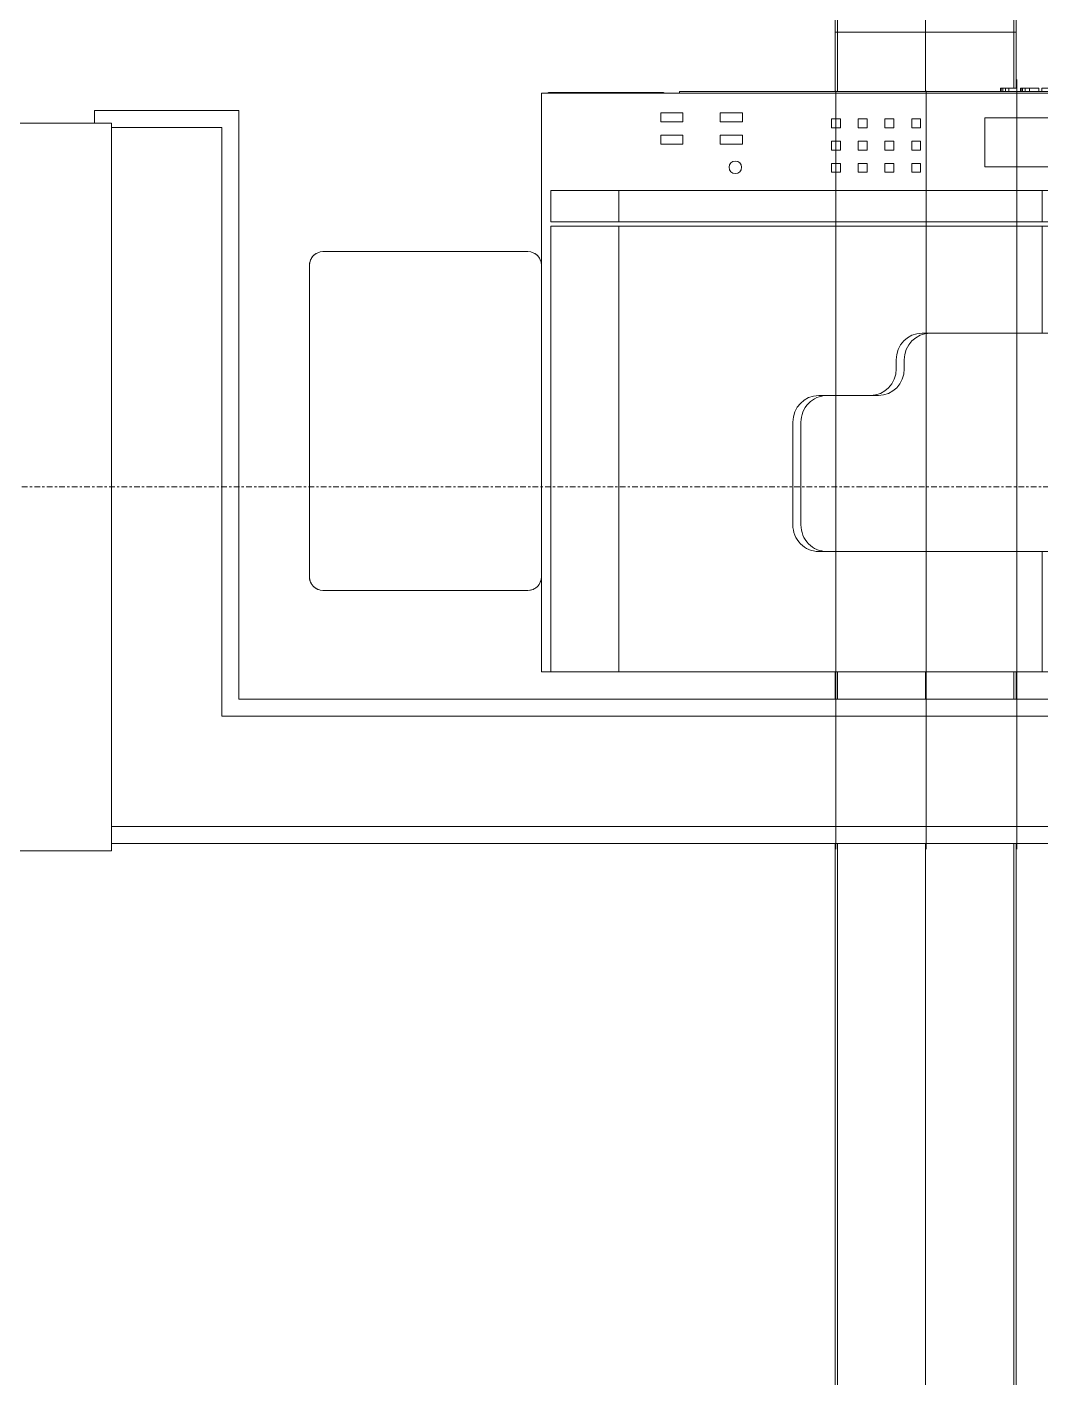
# Model space of a CAD drawing. Header units: inches. Extents: x -956 to 1409, y -1111 to 895.
# Drawn here: x -73.7 to -29, y 483.2 to 542.8 of the extents above; entities that cross this region are included whole.
import ezdxf

# ---------------------------------------------------------------- set-up
doc = ezdxf.new("R2010")
doc.units = ezdxf.units.IN
doc.header["$MEASUREMENT"] = 0
doc.linetypes.add('Grid Line 1_4_', pattern=[0.4374999999999999, 0.2499999999999999, -0.06249999999999999, 0.06249999999999999, -0.06249999999999999])
for name, color, linetype, lineweight in [('A-DETL-THIN', 151, 'Continuous', 13), ('A-GENM', 13, 'Continuous', 9), ('A-WALL', 113, 'Continuous', 13), ('E-CABL-TRAY', 211, 'Continuous', 9), ('E-CABL-TRAY-CNTR', 211, 'Continuous', 9), ('I-WALL', 2, 'Continuous', 13), ('Q-SPCQ', 91, 'Continuous', 13), ('S-COLS', 52, 'Continuous', 13), ('S-GRID', 1, 'Continuous', 9)]:
    doc.layers.add(name, color=color, linetype=linetype, lineweight=lineweight)

# ---------------------------------------------------------------- blocks, each defined once
blk = doc.blocks.new('Decorative-Column - 8th - Standard-V3-8TH FLOOR TELECOM UNDERFLOOR ROUTING PLAN')
at = {"layer": 'A-GENM'}
h = blk.add_hatch(dxfattribs=at)
h.set_pattern_fill('FP_12', color=53, style=0, pattern_type=2)
h.set_pattern_definition([(135, (90.32, -522.006), (-4.242640687119286, -4.242640687119285), [])])
h.paths.add_polyline_path([(-9.500000000077476, -9.999999999999089), (10.5, -9.999999999999089), (10.5, 11.00000000000091), (-10.5, 11.00000000000091), (-10.5, -9.999999999999089)], flags=0)
at = {"layer": 'A-GENM', "color": 53}
for p, q in [((-16.06640652879247, 16.56640652863589), (-16.06640652879247, 20.8164065286334)), ((16.06640652863584, 20.8164065286334), (-16.06640652879248, 20.8164065286334)), ((16.06640652863583, 16.56640652879242), (16.06640652863583, 20.8164065286334)), ((-20.31640652863341, 16.5664065286359), (-20.3164065286334, -15.56640652879242)), ((-16.06640652879247, 16.56640652863589), (-20.3164065286334, 16.56640652863589)), ((16.06640652863583, 16.56640652879242), (20.31640652863339, 16.56640652879242)), ((20.3164065286334, -15.5664065286359), (20.31640652863339, 16.56640652879242)), ((-10.50000000023773, 15.25000000007866), (-10.50000000023773, 10.99999999999939)), ((-10.50000000023773, 15.25000000007866), (10.50000000008109, 15.25000000007865)), ((10.49999999999938, 11.00000000023767), (10.49999999999938, 15.25000000007865)), ((-9.500000000077758, 14.25000000007859), (9.500000000077737, 14.25000000007859)), ((-9.500000000077756, 11.00000000000077), (-9.500000000077756, 14.25000000007859)), ((9.500000000077739, 14.25000000007859), (9.500000000077739, 11.00000000000001)), ((-8.835786437785197, 10.99999999999494), (-8.835786437785197, 13.58578643778307)), ((-8.835786437785197, 13.58578643778307), (8.835786437784197, 13.58578643778307)), ((8.835786437784195, 13.58578643778306), (8.835786437784195, 10.99999999999775)), ((-14.75000000007866, -10.00000000023767), (-14.75000000007866, 11.00000000008115)), ((-10.50000000023773, 10.99999999999939), (-14.75000000007866, 10.99999999999939)), ((-10.50000000000002, 10.99999999992226), (-10.50000000000002, 10.0000000000778)), ((-10.49999999992222, 11.00000000000077), (-9.500000000077756, 11.00000000000077)), ((10.4999999999222, 11.00000000000001), (9.500000000077739, 11.00000000000001)), ((10.50000000000075, 10.99999999992216), (10.50000000000075, 10.0000000000777)), ((14.75000000007864, 11.00000000023767), (10.49999999999938, 11.00000000023767)), ((14.75000000007864, 11.00000000023767), (14.75000000007864, -10.00000000008114)), ((-13.75000000007859, 10.0000000000778), (-10.50000000000002, 10.0000000000778)), ((-13.75000000007859, -9.0000000000777), (-13.75000000007859, 10.0000000000778)), ((10.50000000000075, 10.0000000000777), (13.75000000007858, 10.0000000000777)), ((13.75000000007858, 10.0000000000777), (13.75000000007858, -9.000000000077796)), ((-13.08578643778307, -8.335786437785137), (-13.08578643778307, 9.335786437784256)), ((-13.08578643778307, 9.335786437784256), (-10.49999999999775, 9.335786437784256)), ((10.49999999999493, 9.335786437785139), (13.08578643778306, 9.335786437785139)), ((13.08578643778305, 9.335786437785139), (13.08578643778305, -8.335786437784256)), ((-10.49999999999494, -8.335786437785137), (-13.08578643778307, -8.335786437785137)), ((13.08578643778305, -8.335786437784254), (10.49999999999774, -8.335786437784254)), ((-10.50000000000077, -9.000000000077698), (-13.75000000007859, -9.000000000077698)), ((-10.50000000000077, -9.999999999922156), (-10.50000000000077, -9.000000000077696)), ((10.5, -9.999999999922254), (10.5, -9.000000000077796)), ((13.75000000007858, -9.000000000077796), (10.5, -9.000000000077796)), ((-14.75000000007866, -10.00000000023767), (-10.49999999999939, -10.00000000023767)), ((-10.49999999999939, -10.00000000023767), (-10.49999999999939, -14.25000000007865)), ((-10.49999999992192, -10.00000000000001), (-9.500000000077463, -10.00000000000001)), ((-9.500000000077463, -13.25000000007858), (-9.500000000077463, -10.00000000000001)), ((-8.835786437784199, -12.58578643778306), (-8.835786437784199, -9.999999999997742)), ((8.835786437785194, -9.999999999994932), (8.835786437785194, -12.58578643778306)), ((10.49999999992249, -10.00000000000076), (9.50000000007803, -10.00000000000076)), ((9.500000000078032, -10.00000000000076), (9.500000000078032, -13.25000000007858)), ((10.50000000023803, -9.999999999999384), (14.75000000007864, -9.999999999999384)), ((10.50000000023803, -14.25000000007865), (10.50000000023803, -9.999999999999385)), ((8.835786437785194, -12.58578643778306), (-8.8357864377842, -12.58578643778306)), ((9.500000000078034, -13.25000000007858), (-9.500000000077463, -13.25000000007858)), ((10.50000000023803, -14.25000000007865), (-10.50000000008078, -14.25000000007865)), ((-16.06640652863553, -15.56640652879241), (-20.3164065286334, -15.56640652879241)), ((-16.06640652863553, -15.56640652879241), (-16.06640652863553, -19.8164065286334)), ((16.06640652879278, -15.56640652863589), (20.31640652863339, -15.56640652863589)), ((16.06640652879278, -15.56640652863589), (16.06640652879278, -19.8164065286334)), ((-16.06640652863554, -19.8164065286334), (16.06640652879278, -19.8164065286334))]:
    blk.add_line(p, q, dxfattribs=at)
at = {"layer": 'S-COLS', "color": 133, "lineweight": 20}
for p, q in [((9.500000000077687, 11), (-9.5000000000777, 11)), ((-10.5, 10.0000000000777), (-10.5, -9.000000000077693)), ((10.49999999999999, -9.000000000077854), (10.49999999999999, 10.00000000007769)), ((-9.50000000007754, -9.999999999999996), (9.500000000078007, -9.999999999999998))]:
    blk.add_line(p, q, dxfattribs=at)
blk = doc.blocks.new('Copier-Floor - Copier-Floor-V94-8TH FLOOR TELECOM UNDERFLOOR ROUTING PLAN')
at = {"layer": 'Q-SPCQ', "color": 53, "lineweight": 9}
for p, q in [((-18.89763779527551, 11.5748031496063), (-18.89763779527551, 8.307086614173219)), ((-14.17322834645663, 11.81102362204724), (-18.66141732283457, 11.81102362204724)), ((-14.17322834645667, -13.1496062992126), (-14.17322834645663, 11.81102362204724)), ((-12.99212598425208, 11.8110236220466), (-12.99212598425208, -7.874015748032092)), ((-12.99212598425196, 11.81102362204724), (-12.40157480314961, 11.81102362204724)), ((-12.4015748031496, 11.81102362204724), (-10.29566554408207, 11.81102362204724)), ((-10.29566554408207, 11.81102362204724), (-9.72523690650978, 11.81102362204724)), ((-9.72523690650978, 11.81102362204724), (-9.129238852079672, 11.81102362204724)), ((-9.129238852079673, 11.81102362204724), (9.571548549495127, 11.81102362204724)), ((-9.129238852079673, 6.496062992125876), (-9.129238852079673, 11.81102362204724)), ((9.571548549495116, 11.81102362204724), (10.2444757224714, 11.81102362204724)), ((9.571548549495116, -7.874015748031493), (9.571548549495116, 11.81102362204724)), ((10.2444757224714, 11.81102362204724), (10.77969685654816, 11.81102362204724)), ((10.77969685654817, 11.81102362204724), (11.97827741118941, 11.81102362204724)), ((11.97827741118941, 11.81102362204724), (12.56882859229178, 11.81102362204724)), ((12.56882859229171, -7.874015748032092), (12.56882859229171, 11.8110236220466)), ((12.99212598425197, 11.81102362204724), (12.56882859229167, 11.81102362204724)), ((12.99212598425197, 11.81102362204724), (12.99212598425197, -13.15567091984777)), ((-18.66141732283457, 8.070866141732274), (-16.18110236220464, 8.070866141732274)), ((-15.9448818897637, 7.834645669291332), (-15.94488188976368, -8.464566929133861)), ((22.63779527559047, 8.212421756756783), (13.58267716535427, 8.212421756756838)), ((-28.88750750367513, 6.707841907718954), (-28.88750750367513, 7.364686366469088)), ((-28.88750750367513, 7.364686366469088), (-28.80876734619481, 7.364686366469088)), ((-28.80876734619481, 7.364686366469088), (-28.80876734619481, 6.707841907718954)), ((-28.68089733002527, 7.361295233569852), (-25.89996002968221, 7.361295233569852)), ((-28.68089733002527, 7.282555076089538), (-28.68089733002527, 7.361295233569852)), ((-25.89996002968221, 7.282555076089538), (-28.68089733002527, 7.282555076089538)), ((-28.11148257876487, 7.282555076088783), (-28.33328016748242, 7.282555076088783)), ((-15.94488188976367, 7.282555076089538), (-28.11148257876462, 7.282555076089538)), ((-25.89996002968221, 7.282555076089538), (-25.89996002968221, 7.361295233569852)), ((23.22834645669283, -6.157656983400637), (23.22834645669283, 7.621870575654426)), ((-28.80876734619481, 6.707841907718954), (-28.88750750367513, 6.707841907718954)), ((-28.68089733002525, 2.722055538301124), (-28.68089733002525, 6.888854288687964)), ((-28.4590997413075, 6.888854288687964), (-28.4590997413075, 2.722055538301124)), ((0.3878988048480858, 6.496062992125916), (-9.68967379226229, 6.496062992125916)), ((-9.68967379226229, 6.496062992125916), (-9.68967379226229, -3.149606299212665)), ((0.744539221327784, 6.496062992125188), (0.3878988048479072, 6.496062992125188)), ((1.528756079992658, 0.7874015748030817), (1.528756079992658, 5.314960629921198)), ((1.885396496472503, 5.314960629921198), (1.885396496472503, 0.7874015748030817)), ((-19.99456392901105, 1.500592167678175), (-28.36357699947563, 2.329852901257128)), ((-28.14177941075788, 2.329852901257128), (-19.7727663402933, 1.500592167678175)), ((-19.67724359846143, -4.8692737692417), (-19.67724359846142, 1.108389530634182)), ((-19.45544600974367, 1.108389530634182), (-19.45544600974368, -4.8692737692417)), ((-1.893815745441061, -0.3937007874016428), (0.3878988048480951, -0.3937007874016428)), ((0.3878988048480778, -0.3937007874021674), (0.7445392213279546, -0.3937007874021674)), ((-3.034673020585624, -1.968503937007942), (-3.034673020585624, -1.574803149606367)), ((-2.67803260410578, -1.574803149606367), (-2.67803260410578, -1.968503937007942)), ((-9.68967379226229, -3.149606299212666), (-4.175530295730187, -3.149606299212666)), ((-9.129238852079673, -7.874015748031493), (-9.129238852079673, -3.14960629921261)), ((-4.175530295730311, -3.149606299213246), (-3.818889879250434, -3.149606299213246)), ((-28.36961605528844, -6.258485392514305), (-19.98852487319824, -5.260817822536295)), ((-19.7667272844805, -5.260817822536295), (-28.14781846657069, -6.258485392514305)), ((-19.80161043024955, -5.260817822536346), (-19.73805493680479, -5.253320737661991)), ((-28.68089733002525, -7.363114215249039), (-28.68089733002525, -6.6500294458089)), ((-28.4590997413075, -6.6500294458089), (-28.4590997413075, -7.363114215249039)), ((13.58267716535425, -6.748208164503001), (22.63779527559047, -6.748208164503003)), ((-28.88750750367513, -7.819476695602049), (-28.88750750367513, -7.162632236851914)), ((-28.80876734619481, -7.162632236851914), (-28.88750750367513, -7.162632236851914)), ((-28.80876734619481, -7.162632236851914), (-28.80876734619481, -7.819476695602049)), ((-28.88750750367513, -7.819476695602049), (-28.80876734619481, -7.819476695602049)), ((-28.68089733002527, -7.75681500265061), (-25.89996002968221, -7.75681500265061)), ((-28.68089733002527, -7.75681500265061), (-28.68089733002527, -7.835555160130924)), ((-25.89996002968221, -7.835555160130924), (-28.68089733002527, -7.835555160130924)), ((-28.33328016748242, -7.756815002651364), (-28.11148257876487, -7.756815002651364)), ((-28.11148257876462, -7.756815002650613), (-15.94488188976369, -7.756815002650613)), ((-25.89996002968221, -7.75681500265061), (-25.89996002968221, -7.835555160130924)), ((-16.16667947848143, -7.815870120760843), (-25.89996002968213, -7.815870120760843)), ((-16.16667947848143, -7.815870120760843), (-16.16667947848143, -7.756815002650607)), ((-12.4015748031496, -7.874015748031493), (-12.99212598425196, -7.874015748031493)), ((-12.99212598425198, -8.070866141732232), (-12.99212598425198, -7.874015748031511)), ((-12.99212598425208, -8.070866141732834), (-12.99212598425208, -9.448818897638374)), ((-12.99212598425198, -8.07086614173228), (-12.40157480314962, -8.07086614173228)), ((-10.29566554408207, -7.874015748031493), (-12.4015748031496, -7.874015748031493)), ((-12.40157480314962, -8.07086614173228), (-10.29566554408208, -8.07086614173228)), ((-9.725236906509778, -7.874015748031493), (-10.29566554408207, -7.874015748031493)), ((-10.29566554408208, -8.07086614173228), (-9.725236906509794, -8.07086614173228)), ((-9.129238852079672, -7.874015748031493), (-9.72523690650978, -7.874015748031493)), ((-9.725236906509796, -8.07086614173228), (-9.129238852079684, -8.07086614173228)), ((9.571548549495127, -7.874015748031493), (-9.129238852079673, -7.874015748031493)), ((-9.129238852079684, -8.07086614173228), (9.571548549495105, -8.07086614173228)), ((-9.129238852079684, -8.07086614173228), (-9.129238852079684, -9.448818897637791)), ((10.2444757224714, -7.874015748031493), (9.571548549495116, -7.874015748031493)), ((9.571548549495107, -8.07086614173228), (10.2444757224714, -8.07086614173228)), ((9.571548549495107, -8.07086614173228), (9.571548549495107, -9.448818897637791)), ((10.77969685654816, -7.874015748031493), (10.2444757224714, -7.874015748031493)), ((10.2444757224714, -8.07086614173228), (10.77969685654816, -8.07086614173228)), ((11.97827741118941, -7.874015748031493), (10.77969685654817, -7.874015748031493)), ((10.77969685654816, -8.07086614173228), (12.56882859229179, -8.07086614173228)), ((12.56882859229178, -7.874015748031493), (11.97827741118941, -7.874015748031493)), ((12.56882859229179, -8.07086614173228), (12.56882859229179, -9.448818897637791)), ((-18.89763779527549, -8.700787401574809), (-18.89763779527548, -11.96850393700788)), ((-15.94488188976368, -8.464566929133861), (-18.66141732283455, -8.464566929133866)), ((-12.40157480314962, -9.448818897637791), (-12.99212598425198, -9.448818897637791)), ((-12.99212598425198, -13.15567091984777), (-12.99212598425198, -9.448818897637755)), ((-10.29566554408208, -9.448818897637791), (-12.40157480314962, -9.448818897637791)), ((-9.725236906509794, -9.448818897637791), (-10.29566554408208, -9.448818897637791)), ((-9.129238852079684, -9.448818897637791), (-9.725236906509796, -9.448818897637791)), ((9.571548549495107, -9.448818897637791), (-9.129238852079682, -9.448818897637791)), ((10.2444757224714, -9.448818897637791), (9.571548549495107, -9.448818897637791)), ((10.77969685654816, -9.448818897637791), (10.2444757224714, -9.448818897637791)), ((12.56882859229179, -9.448818897637791), (10.77969685654816, -9.448818897637791)), ((-6.596108403206383, -10.49482774029321), (-10.72996667092292, -10.49482774029321)), ((-10.72996667092292, -10.49482774029321), (-10.72996667092292, -12.66018207100187)), ((-6.596108403206383, -12.66018207100187), (-6.596108403206383, -10.49482774029321)), ((-3.362263545267369, -10.25287756168107), (-3.755964332668944, -10.25287756168107)), ((-3.755964332668944, -10.25287756168107), (-3.755964332668944, -10.64657834908265)), ((-3.755964332668944, -10.64657834908265), (-3.362263545267369, -10.64657834908265)), ((-3.362263545267369, -10.64657834908265), (-3.362263545267369, -10.25287756168107)), ((-2.181161183062645, -10.25287756168107), (-2.574861970464219, -10.25287756168107)), ((-2.574861970464219, -10.25287756168107), (-2.574861970464219, -10.64657834908265)), ((-2.574861970464219, -10.64657834908265), (-2.181161183062645, -10.64657834908265)), ((-2.181161183062645, -10.64657834908265), (-2.181161183062645, -10.25287756168107)), ((-1.000058820857921, -10.25287756168108), (-1.393759608259496, -10.25287756168108)), ((-1.393759608259496, -10.25287756168108), (-1.393759608259496, -10.64657834908265)), ((-1.393759608259496, -10.64657834908265), (-1.000058820857921, -10.64657834908265)), ((-1.000058820857921, -10.64657834908265), (-1.000058820857921, -10.25287756168108)), ((0.1810435413468028, -10.25287756168108), (-0.2126572460547717, -10.25287756168108)), ((-0.2126572460547717, -10.25287756168108), (-0.2126572460547717, -10.64657834908266)), ((-0.2126572460547717, -10.64657834908266), (0.1810435413468028, -10.64657834908266)), ((0.1810435413468028, -10.64657834908266), (0.1810435413468028, -10.25287756168108)), ((-3.362263545267371, -11.23712953018501), (-3.755964332668945, -11.23712953018501)), ((-3.755964332668945, -11.23712953018501), (-3.755964332668945, -11.63083031758658)), ((-3.362263545267371, -11.63083031758658), (-3.362263545267371, -11.23712953018501)), ((-2.181161183062647, -11.23712953018501), (-2.574861970464221, -11.23712953018501)), ((-2.574861970464221, -11.23712953018501), (-2.574861970464221, -11.63083031758659)), ((-2.181161183062647, -11.63083031758659), (-2.181161183062647, -11.23712953018501)), ((-1.000058820857923, -11.23712953018502), (-1.393759608259498, -11.23712953018502)), ((-1.393759608259498, -11.23712953018502), (-1.393759608259498, -11.63083031758659)), ((-1.000058820857923, -11.63083031758659), (-1.000058820857923, -11.23712953018502)), ((0.1810435413468008, -11.23712953018502), (-0.2126572460547737, -11.23712953018502)), ((-0.2126572460547737, -11.23712953018502), (-0.2126572460547737, -11.63083031758659)), ((0.1810435413468008, -11.63083031758659), (0.1810435413468008, -11.23712953018502)), ((-3.755964332668945, -11.63083031758658), (-3.362263545267371, -11.63083031758658)), ((-2.574861970464221, -11.63083031758659), (-2.181161183062647, -11.63083031758659)), ((-1.393759608259498, -11.63083031758659), (-1.000058820857923, -11.63083031758659)), ((-0.2126572460547737, -11.63083031758659), (0.1810435413468008, -11.63083031758659)), ((5.098346727978333, -11.50130321461236), (4.114094759474397, -11.50130321461236)), ((4.114094759474397, -11.50130321461236), (4.114094759474397, -11.89500400201394)), ((4.114094759474397, -11.89500400201394), (5.098346727978333, -11.89500400201394)), ((5.098346727978333, -11.89500400201394), (5.098346727978333, -11.50130321461236)), ((7.723271346798727, -11.50130321461237), (6.73901937829479, -11.50130321461237)), ((6.73901937829479, -11.50130321461237), (6.73901937829479, -11.89500400201394)), ((6.73901937829479, -11.89500400201394), (7.723271346798727, -11.89500400201394)), ((7.723271346798727, -11.89500400201394), (7.723271346798727, -11.50130321461237)), ((-18.66141732283453, -12.20472440944882), (-17.9527559055117, -12.20472440944882)), ((-17.71653543307076, -12.44094488188977), (-17.71653543307076, -13.1496062992126)), ((-3.362263545267373, -12.22138149868895), (-3.755964332668948, -12.22138149868895)), ((-3.755964332668948, -12.22138149868895), (-3.755964332668948, -12.61508228609052)), ((-3.362263545267373, -12.61508228609052), (-3.362263545267373, -12.22138149868895)), ((-2.181161183062649, -12.22138149868895), (-2.574861970464224, -12.22138149868895)), ((-2.574861970464224, -12.22138149868895), (-2.574861970464224, -12.61508228609053)), ((-2.181161183062649, -12.61508228609053), (-2.181161183062649, -12.22138149868895)), ((-1.000058820857926, -12.22138149868896), (-1.3937596082595, -12.22138149868896)), ((-1.3937596082595, -12.22138149868896), (-1.3937596082595, -12.61508228609053)), ((-1.000058820857926, -12.61508228609053), (-1.000058820857926, -12.22138149868896)), ((0.1810435413467981, -12.22138149868896), (-0.2126572460547764, -12.22138149868896)), ((-0.2126572460547764, -12.22138149868896), (-0.2126572460547764, -12.61508228609053)), ((0.1810435413467981, -12.61508228609053), (0.1810435413467981, -12.22138149868896)), ((5.098346727978331, -12.4855551831163), (4.114094759474394, -12.4855551831163)), ((4.114094759474394, -12.4855551831163), (4.114094759474394, -12.87925597051787)), ((5.098346727978331, -12.87925597051787), (5.098346727978331, -12.4855551831163)), ((7.723271346798726, -12.48555518311631), (6.739019378294789, -12.48555518311631)), ((6.739019378294789, -12.48555518311631), (6.739019378294789, -12.87925597051788)), ((7.723271346798726, -12.87925597051788), (7.723271346798726, -12.48555518311631)), ((-10.72996667092292, -12.66018207100187), (-6.596108403206383, -12.66018207100187)), ((-3.755964332668948, -12.61508228609052), (-3.362263545267373, -12.61508228609052)), ((-2.574861970464224, -12.61508228609053), (-2.181161183062649, -12.61508228609053)), ((-1.3937596082595, -12.61508228609053), (-1.000058820857926, -12.61508228609053)), ((-0.2126572460547764, -12.61508228609053), (0.1810435413467981, -12.61508228609053)), ((4.114094759474394, -12.87925597051787), (5.098346727978331, -12.87925597051787)), ((6.739019378294789, -12.87925597051788), (7.723271346798726, -12.87925597051788)), ((-17.48031496062982, -13.38582677165354), (-14.40944881889761, -13.38582677165354)), ((-12.99212598425199, -13.74622210095013), (-12.99212598425198, -13.15567091984777)), ((12.99212598425197, -13.15567091984777), (12.99212598425196, -13.74622210095013)), ((-12.99212598425225, -13.74622210095077), (12.99212598425174, -13.74622210095077)), ((-12.99212598425197, -13.82405169633994), (-12.99212598425197, -13.7466137814999)), ((-12.99212598425225, -13.82405169634057), (6.889763779527356, -13.82405169634057)), ((-11.77989511885471, -13.9763779527559), (-11.77989511885471, -13.82282479242655)), ((-11.74961044290074, -13.82279414117972), (-11.74961044290074, -13.9763779527559)), ((-11.7076141149177, -13.9763779527559), (-11.74961044290074, -13.9763779527559)), ((-11.7076141149177, -13.82275163652095), (-11.7076141149177, -13.9763779527559)), ((-11.58493751740105, -13.9763779527559), (-11.7076141149177, -13.9763779527559)), ((-11.58493751740105, -13.82262747502518), (-11.58493751740105, -13.9763779527559)), ((-11.40535885295526, -13.9763779527559), (-11.58493751740105, -13.9763779527559)), ((-11.40535885295526, -13.82244572271013), (-11.40535885295526, -13.9763779527559)), ((-11.21371363793406, -13.9763779527559), (-11.40535885295526, -13.9763779527559)), ((-11.21371363793406, -13.82225175778881), (-11.21371363793406, -13.9763779527559)), ((-11.08595016125326, -13.9763779527559), (-11.21371363793406, -13.9763779527559)), ((-11.08595016125326, -13.82212244784137), (-11.08595016125326, -13.9763779527559)), ((-11.03792055798251, -13.9763779527559), (-11.08595016125326, -13.9763779527559)), ((-11.05526155459317, -14.08086777024147), (-9.874159192388444, -14.08086777024147)), ((-11.05526155459317, -14.08086777024147), (-11.05526155459317, -14.13992288835171)), ((-9.874159192388444, -14.13992288835171), (-11.05526155459317, -14.13992288835171)), ((-11.03792055798251, -13.82207383687963), (-11.03792055798251, -13.9763779527559)), ((-11.02277822000553, -13.8220585112563), (-11.02277822000553, -13.9763779527559)), ((-10.84107016428173, -13.82187460377548), (-10.84107016428173, -13.9763779527559)), ((-10.71993146046586, -13.9763779527559), (-10.84107016428173, -13.9763779527559)), ((-10.71993146046586, -13.82175199878817), (-10.71993146046586, -13.9763779527559)), ((-10.20509196924841, -13.9763779527559), (-10.71993146046586, -13.9763779527559)), ((-10.20509196924841, -13.82123092759239), (-10.20509196924841, -13.9763779527559)), ((-10.08395326543254, -13.9763779527559), (-10.20509196924841, -13.9763779527559)), ((-10.08395326543254, -13.82110832260523), (-10.08395326543254, -13.9763779527559)), ((-9.984818271489479, -13.9763779527559), (-9.984818271489479, -13.82100798766452)), ((-9.597978855983724, -13.9763779527559), (-9.984818271489479, -13.9763779527559)), ((-9.874159192388444, -14.13992288835171), (-9.874159192388444, -14.08086777024147)), ((-9.597978855983724, -13.820616465879), (-9.597978855983724, -13.9763779527559)), ((-9.494821678515523, -13.9763779527559), (-9.597978855983724, -13.9763779527559)), ((-9.494821678515523, -13.82051206006959), (-9.494821678515523, -13.9763779527559)), ((-9.107982263009768, -13.9763779527559), (-9.494821678515523, -13.9763779527559)), ((-9.107982263009768, -13.82012053828423), (-9.107982263009768, -13.9763779527559)), ((-8.978562593112738, -13.81998955209669), (-8.978562593112738, -13.9763779527559)), ((-8.560965303591235, -13.9763779527559), (-8.978562593112738, -13.9763779527559)), ((-8.560965303591235, -13.81956690013869), (-8.560965303591235, -13.9763779527559)), ((-8.367072397776576, -13.9763779527559), (-8.560965303591235, -13.9763779527559)), ((-8.367072397776576, -13.81937066032028), (-8.367072397776576, -13.9763779527559)), ((-8.26107603193769, -13.9763779527559), (-8.367072397776576, -13.9763779527559)), ((-8.26107603193769, -13.81926338095646), (-8.26107603193769, -13.9763779527559)), ((-8.221445694263554, -13.9763779527559), (-8.26107603193769, -13.9763779527559)), ((-8.221445694263554, -13.81922327092644), (-8.221445694263554, -13.9763779527559)), ((-8.161349540417401, -13.9763779527559), (-8.221445694263616, -13.9763779527559)), ((-8.161349540417401, -13.81916244735859), (-8.161349540417401, -13.9763779527559)), ((-8.009452962585783, -13.81900871219879), (-8.009452962585783, -13.9763779527559)), ((-7.650295633694204, -13.9763779527559), (-8.009452962585783, -13.9763779527559)), ((-7.650295633694204, -13.81864520756869), (-7.650295633694204, -13.9763779527559)), ((-7.505497026789296, -13.9763779527559), (-7.650295633694204, -13.9763779527559)), ((-7.505497026789296, -13.81849865629482), (-7.505497026789296, -13.9763779527559)), ((-7.387789008921337, -13.9763779527559), (-7.505497026789296, -13.9763779527559)), ((-7.387789008921337, -13.81837952351922), (-7.387789008921337, -13.9763779527559)), ((-7.311485821459193, -13.9763779527559), (-7.387789008921337, -13.9763779527559)), ((-7.311485821459193, -13.81830229674508), (-7.311485821459193, -13.9763779527559)), ((-7.282620739690569, -13.9763779527559), (-7.311485821459193, -13.9763779527559)), ((-7.282620739690569, -13.81827308227537), (-7.282620739690569, -13.9763779527559)), ((6.889763779527556, -13.7466137814999), (6.889763779527556, -13.82405169633994)), ((7.677165354330706, -13.77952755905512), (12.59842519685039, -13.77952755905512))]:
    blk.add_line(p, q, dxfattribs=at)
for centre, radius, start, end in [((-18.66141732283457, 11.5748031496063), 0.2362204724409445, 90, 180), ((-18.66141732283463, 11.5748031496063), 0.2362204724409445, 90, 149.9999999999999), ((-18.66141732283457, 8.307086614173219), 0.2362204724409445, 180, 269.999999999998), ((-18.66141732283463, 8.307086614173222), 0.2362204724409459, 209.9999999999989, 269.999999999998), ((-16.18110236220464, 7.834645669291331), 0.2362204724409421, 8.651108733580766e-13, 90.0000000000015), ((13.58267716535427, 7.621870575654476), 0.5905511811023612, 89.99999999999966, 179.9999999999997), ((13.58267716535421, 7.621870575654476), 0.5905511811023645, 139.3123571835236, 164.9999999999999), ((13.58267716535421, 7.621870575654476), 0.5905511811023609, 89.99999999999994, 120.0000000000001), ((22.63779527559047, 7.62187057565442), 0.5905511811023629, 0, 89.99999999999966), ((22.63779527559044, 7.621870575654476), 0.5905511811023612, 44.99999999999994, 75.00000000000023), ((22.63779527559044, 7.621870575654476), 0.5905511811023594, 0, 29.99999999999986), ((13.58267716535425, -6.157656983400638), 0.5905511811023612, 179.9999999999999, 269.9999999999991), ((13.58267716535421, -6.157656983400639), 0.5905511811023633, 194.9999999999995, 254.9999999999991), ((22.63779527559047, -6.157656983400641), 0.5905511811023598, 269.9999999999994, 359.9999999999997), ((22.63779527559044, -6.157656983400641), 0.5905511811023626, 299.9999999999993, 359.9999999999994), ((-18.66141732283454, -8.70078740157481), 0.2362204724409445, 90, 180), ((-18.66141732283461, -8.70078740157481), 0.2362204724409445, 90, 149.9999999999999), ((4.423244860270918, -10.47265429855923), 0.2755905511811023, 359.9999999999996, 179.9999999999995), ((4.423244860270918, -10.47265429855923), 0.2755905511811028, 179.9999999999996, 359.9999999999989), ((-18.66141732283453, -11.96850393700788), 0.2362204724409445, 180, 269.999999999998), ((-18.6614173228346, -11.96850393700788), 0.2362204724409459, 209.9999999999994, 269.9999999999988), ((-17.9527559055117, -12.44094488188977), 0.2362204724409436, 1.075027482334669e-12, 90.0000000000015), ((-17.48031496062981, -13.1496062992126), 0.2362204724409445, 180, 269.999999999998), ((-17.48031496062988, -13.1496062992126), 0.2362204724409442, 209.9999999999992, 269.999999999998), ((-14.40944881889761, -13.1496062992126), 0.2362204724409445, 269.9999999999984, 359.9999999999979), ((-14.40944881889759, -13.1496062992126), 0.2362204724409445, 269.9999999999984, 329.9999999999991), ((7.677165354330708, -13.38582677165354), 0.3937007874015743, 247.4141927617596, 269.9999999999989), ((12.59842519685039, -13.38582677165354), 0.3937007874015768, 269.9999999999992, 292.5858072380871)]:
    blk.add_arc(centre, radius, start, end, dxfattribs=at)
for centre, major_axis, ratio, start_param, end_param in [((-28.33328016748237, 6.888854288687964), (0, 0.3937007874015741), 0.8829475928589215, 1.554312234475219e-15, 1.570796326794899), ((-28.11148257876462, 6.888854288687964), (0, 0.3937007874015741), 0.8829475928589215, 1.554312234475219e-15, 1.570796326794898), ((-28.33328016748242, 6.888854288687964), (0, 0.3937007874015745), 0.8829475928589149, 1.554312234475219e-15, 0.2617993877991611), ((0.3878988048480861, 5.314960629921191), (2.865837906706983e-14, 1.181102362204725), 0.9659258262890695, 4.712388980384699, 6.283185307179606), ((0.7445392213279306, 5.314960629921191), (2.524903277097683e-14, 1.181102362204725), 0.9659258262890694, 4.712388980384703, 6.283185307179609), ((-28.33328016748237, 2.722055538301122), (0, 0.3937007874015744), 0.8829475928589249, 1.570796326794897, 3.054326190990063), ((-28.11148257876462, 2.722055538301122), (0, 0.3937007874015745), 0.8829475928589205, 1.570796326794897, 3.054326190990063), ((-28.33328016748242, 2.722055538301122), (0, 0.3937007874015744), 0.8829475928589339, 2.807071213624203, 3.054326190990063), ((-20.02486076100435, 1.10838953063418), (0, 0.3937007874015749), 0.8829475928589265, 5.948663867214026, 6.195918844579887), ((-20.02486076100431, 1.10838953063418), (7.105057220033422e-15, 0.3937007874015745), 0.8829475928589295, 4.712388980384704, 6.195918844579896), ((-19.80306317228656, 1.10838953063418), (0, 0.3937007874015745), 0.8829475928589321, 4.712388980384697, 6.195918844579877), ((0.3878988048480859, 0.7874015748030815), (0, 1.181102362204724), 0.9659258262890701, 3.141592653589781, 4.712388980384679), ((0.7445392213279295, 0.7874015748030815), (0, 1.181102362204724), 0.9659258262890701, 3.14159265358979, 4.712388980384685), ((-1.893815745441054, -1.574803149606367), (0, 1.181102362204724), 0.9659258262890701, 1.332267629550188e-14, 1.570796326794898), ((-1.53717532896121, -1.574803149606367), (0, 1.181102362204724), 0.96592582628907, 4.218847493575595e-15, 1.570796326794898), ((-4.175530295730197, -1.968503937007942), (0, 1.181102362204724), 0.9659258262890703, 3.141592653589783, 4.712388980384679), ((-3.818889879250352, -1.968503937007942), (0, 1.181102362204724), 0.9659258262890699, 3.14159265358979, 4.712388980384685), ((-20.02486076100431, -4.8692737692417), (0, 0.3937007874015754), 0.8829475928589205, 3.246312408709433, 4.712388980384674), ((-20.02486076100436, -4.8692737692417), (0, 0.3937007874015747), 0.8829475928589229, 3.246312408709443, 3.490658503988644), ((-19.80306317228657, -4.8692737692417), (0, 0.393700787401575), 0.8829475928589285, 3.246312408709443, 4.712388980384681), ((-28.33328016748237, -6.650029445808898), (7.105057220033414e-15, 0.3937007874015741), 0.8829475928589215, 0.1047197551196859, 1.570796326794917), ((-28.11148257876462, -6.650029445808898), (0, 0.3937007874015742), 0.8829475928589251, 0.1047197551196668, 1.570796326794896), ((-28.33328016748242, -6.650029445808898), (0, 0.3937007874015751), 0.8829475928589209, 0.1047197551196568, 0.3490658503988679), ((-28.11148257876467, -6.650029445808898), (0, 0.3937007874015744), 0.8829475928589225, 0.1047197551196464, 0.3490658503988571), ((-28.33328016748237, -7.363114215249039), (3.520872652345907e-15, 0.3937007874015741), 0.8829475928589215, 1.570796326794911, 3.141592653589797), ((-28.11148257876462, -7.363114215249039), (0, 0.3937007874015741), 0.8829475928589215, 1.570796326794898, 3.141592653589789), ((-28.33328016748242, -7.363114215249039), (3.520872652345907e-15, 0.3937007874015741), 0.8829475928589215, 2.879793265790656, 3.141592653589797)]:
    blk.add_ellipse(centre, major_axis=major_axis, ratio=ratio, start_param=start_param, end_param=end_param, dxfattribs=at)
blk = doc.blocks.new('Wall Base - Wall Base-5492003-8TH FLOOR TELECOM UNDERFLOOR ROUTING PLAN')
at = {"layer": 'A-WALL', "color": 253}
for p, q in [((-64.37849310983891, 539.1307138526822), (-70.75349310983923, 539.1307138526822)), ((-70.75349310983923, 539.1307138526822), (-70.75349310983923, 538.5721203814052)), ((-64.37849310983898, 513.1307138526823), (-64.37849310983891, 539.1307138526822)), ((16.95290101713648, 513.1307138526823), (-64.37849310983896, 513.1307138526823)), ((-70.00349310983898, 506.7557138526823), (90.8636938328921, 506.7557138526823))]:
    blk.add_line(p, q, dxfattribs=at)
blk = doc.blocks.new('18433_1 - AEO NY - CENTRAL_rvt-1-8TH FLOOR TELECOM UNDERFLOOR ROUTING PLAN')
at = {"layer": 'I-WALL', "color": 253}
for p, q in [((-65.12849310983891, 538.3807138526822), (-70.00349310983891, 538.3807138526822)), ((-65.12849310983891, 538.3807138526822), (-65.12849310983898, 512.3807138526823)), ((-65.12849310983898, 512.3807138526823), (85.98869383289224, 512.3807138526823)), ((-70.00349310983898, 507.5057138526823), (-65.12849310983898, 507.5057138526823)), ((90.86369383289218, 507.5057138526823), (-65.12849310983898, 507.5057138526823))]:
    blk.add_line(p, q, dxfattribs=at)
at = {"layer": 'S-GRID', "linetype": 'Grid Line 1_4_'}
blk.add_line((965.7902260333545, 522.5057138526092), (-931.823371813592, 522.5057138526153), dxfattribs=at)
at = {"color": 53, "lineweight": 9}
for name, p in [('Decorative-Column - 8th - Standard-V3-8TH FLOOR TELECOM UNDERFLOOR ROUTING PLAN', (-90.31989963847238, 522.0057138526126)), ('Wall Base - Wall Base-5492003-8TH FLOOR TELECOM UNDERFLOOR ROUTING PLAN', (0, 0))]:
    blk.add_blockref(name, p, dxfattribs=at)
at = {"color": 53, "lineweight": 9, "rotation": 180}
blk.add_blockref('Copier-Floor - Copier-Floor-V94-8TH FLOOR TELECOM UNDERFLOOR ROUTING PLAN', (-38.03193518493509, 526.1513747211948), dxfattribs=at)
blk = doc.blocks.new('Channel Horizontal Bend - Standard-643937-8TH FLOOR TELECOM UNDERFLOOR ROUTING PLAN')
at = {"layer": 'E-CABL-TRAY'}
for p, q in [((-3.99999999999962, 18.99999999999984), (-3.900000000399629, 18.99999999999984)), ((-3.99999999999962, 18.99999999999984), (-3.999999999999626, 15.99999999999984)), ((-3.900000000399629, 18.99999999999984), (3.900000000400369, 18.99999999999983)), ((-3.900000000399634, 15.99999999999984), (-3.900000000399629, 18.99999999999984)), ((3.713696017371148e-13, 15.99999999999983), (3.760325384405405e-13, 18.99999999999983)), ((3.900000000400369, 18.99999999999983), (4.000000000000374, 18.99999999999983)), ((3.900000000400369, 18.99999999999983), (3.900000000400363, 15.99999999999983)), ((4.000000000000369, 15.99999999999983), (4.000000000000374, 18.99999999999983)), ((-18.99999999999988, 3.900000000399513), (-18.99999999999989, 3.999999999999504)), ((-15.99999999999886, 3.999999999999698), (-18.99999999999963, 3.999999999999504)), ((-18.99999999999938, -3.900000000400485), (-18.99999999999988, 3.900000000399513)), ((-15.99999999999885, 3.900000000399706), (-18.99999999999963, 3.900000000399513)), ((-18.99999999999963, -3.317346397579967e-13), (-15.99999999999963, -1.385558334732195e-13)), ((-18.99999999999937, -4.00000000000049), (-18.99999999999938, -3.900000000400484)), ((-15.99999999999835, -3.900000000400291), (-18.99999999999963, -3.900000000400484)), ((-15.99999999999834, -4.000000000000297), (-18.99999999999963, -4.00000000000049))]:
    blk.add_line(p, q, dxfattribs=at)
for radius, start, end in [(19.99999999999998, 270.0000000000032, 359.9999999999996), (12.09999999959998, 270.0000000000032, 359.9999999999997), (19.90000000039998, 270.0000000000037, 2.926110306946435e-13), (11.99999999999999, 270.0000000000037, 3.371387962351327e-13), (15.99999999999999, 270.0000000000032, 359.9999999999996)]:
    blk.add_arc((-15.99999999999963, 15.99999999999986), radius, start, end, dxfattribs=at)

msp = doc.modelspace()

# ---------------------------------------------------------------- block references
at = {"lineweight": 5}
msp.add_blockref('18433_1 - AEO NY - CENTRAL_rvt-1-8TH FLOOR TELECOM UNDERFLOOR ROUTING PLAN', (0, 0), dxfattribs=at)

# ---------------------------------------------------------------- next in the draw order: linework, layer by layer
at = {"layer": 'A-DETL-THIN', "lineweight": 9}
for p, q in [((-30.02613669586432, 540.5057138526822), (-30.02613669586437, 506.5057138526823)), ((-38.02613669586437, 506.5057138526822), (-38.02613669586432, 540.0057138526821)), ((-34.02613669586437, 506.5057138526822), (-34.02613669586432, 540.0057138526821))]:
    msp.add_line(p, q, dxfattribs=at)
at = {"layer": 'E-CABL-TRAY'}
for p, q in [((-38.05391654346436, 542.6001936188326), (-30.05391654346436, 542.6001936188326)), ((-38.05391654346436, 542.6001936188326), (-38.05391654346437, 539.9754264175349)), ((-37.95391654386436, 542.6001936188326), (-37.95391654386437, 539.9754264175349)), ((-30.15391654306436, 542.6001936188326), (-30.15391654306436, 540.1277526739506)), ((-30.05391654346436, 542.6001936188326), (-30.05391654346436, 540.1277526739506)), ((-38.05391654346445, 514.3403510991474), (-38.05391654346445, 513.1307138526823)), ((-37.95391654386444, 514.3403510991474), (-37.95391654386444, 513.1307138526823)), ((-30.15391654306444, 514.3403510991474), (-30.15391654306444, 513.1307138526823)), ((-30.05391654346444, 514.3403510991474), (-30.05391654346444, 513.1307138526823)), ((-38.05391654346447, 506.7557138526821), (-38.05391654346628, -113.6418339264001)), ((-37.95391654386447, 506.7557138526821), (-37.95391654386628, -113.6418339264001)), ((-30.15391654306447, 506.7557138526821), (-30.15391654306628, -113.6418339264001)), ((-30.05391654346446, 506.7557138526821), (-30.05391654346628, -113.6418339264001))]:
    msp.add_line(p, q, dxfattribs=at)
at = {"layer": 'E-CABL-TRAY-CNTR'}
for p, q in [((-34.05391654346436, 542.6001936188326), (-34.05391654346437, 539.9754264175347)), ((-34.05391654346445, 514.3403510991474), (-34.05391654346445, 513.1307138526823)), ((-34.05391654346447, 506.7557138526821), (-34.05391654346628, -113.6418339264001))]:
    msp.add_line(p, q, dxfattribs=at)

# ---------------------------------------------------------------- next in the draw order: block references
at = {"layer": 'E-CABL-TRAY', "rotation": 90}
msp.add_blockref('Channel Horizontal Bend - Standard-643937-8TH FLOOR TELECOM UNDERFLOOR ROUTING PLAN', (-34.05391654346517, 561.600193618832), dxfattribs=at)

doc.saveas('drawing.dxf')
